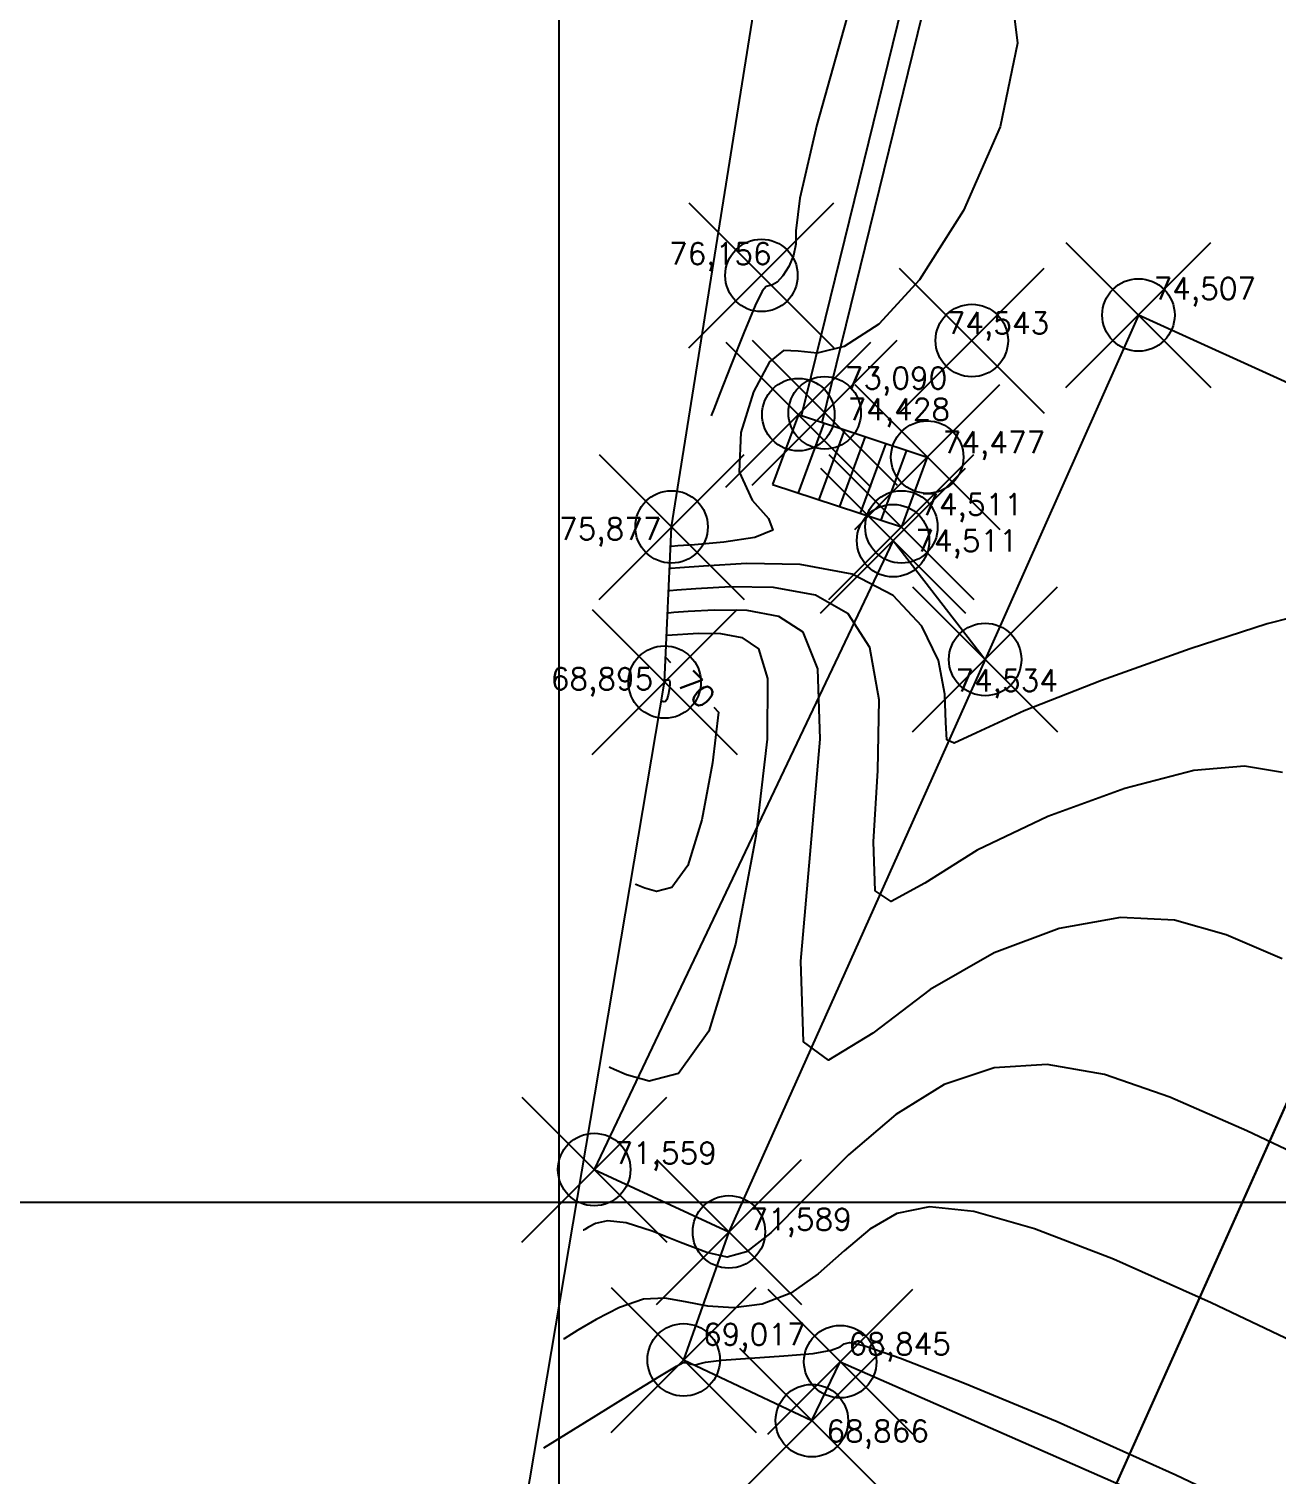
# Model space of a CAD drawing. Header units: inches. Extents: x 555647 to 1112117, y 8563097 to 17126483.
# Drawn here: x 555672.69 to 555689.9, y 8563236.24 to 8563256.18 of the extents above; entities that cross this region are included whole.
import ezdxf

# ---------------------------------------------------------------- set-up
doc = ezdxf.new("R2010")
doc.units = ezdxf.units.IN
doc.header["$MEASUREMENT"] = 0
doc.header["$PDMODE"] = 35
doc.header["$PDSIZE"] = -1
doc.linetypes.add('CENTER', pattern=[50.8, 31.75, -6.35, 6.35, -6.35])
doc.linetypes.add('CONTINUO', pattern=[0])
for name, color, linetype in [('_ALVENARIA', 7, 'CONTINUO'), ('_CASA', 7, 'CONTINUO'), ('_ESCADA', 7, 'CONTINUO'), ('_MURO', 7, 'CONTINUO'), ('_PN', 7, 'CONTINUO'), ('ALVENARIA', 252, 'CONTINUO'), ('CASA', 150, 'CONTINUO'), ('CurvasTG', 7, 'CONTINUO'), ('ESCADA', 104, 'CONTINUO'), ('INDIC. CORTE', 3, 'CENTER'), ('MALHA', 8, 'Continuous'), ('MURO', 5, 'CONTINUO'), ('PN', 7, 'CONTINUO')]:
    doc.layers.add(name, color=color, linetype=linetype)
doc.styles.add('SIMPLEX', font='simplex.shx', dxfattribs={"height": 0.3})

# ---------------------------------------------------------------- blocks, each defined once
blk = doc.blocks.new('SIMB_PONTO')
at = {"color": 0}
blk.add_point((0, 0), dxfattribs=at)
for tag in ['desc:', 'cota:', 'pto:']:
    blk.add_attdef(tag, (0, 0), '', height=1)
blk = doc.blocks.new('CVGFBHNJKNJMK')
at = {"layer": 'INDIC. CORTE'}
blk.add_line((555680.293, 8563219.598), (555701.166, 8563266.24), dxfattribs=at)
at = {"layer": 'PN', "color": 2, "linetype": 'CONTINUO', "flags": 128}
blk.add_lwpolyline([(555698.537, 8563260.365), (555682.697, 8563224.97)], dxfattribs=at)

msp = doc.modelspace()

# ---------------------------------------------------------------- linework, layer by layer
at = {"layer": 'ALVENARIA'}
for points in [[(555683.345, 8563250.848), (555685.997, 8563261.647), (555697.964, 8563255.95), (555698.112, 8563254.815), (555699.953, 8563254.026), (555700.312, 8563253.872)], [(555683.63, 8563250.754), (555686.2, 8563261.218), (555697.687, 8563255.75), (555697.836, 8563254.607), (555699.835, 8563253.751), (555700.186, 8563253.6)]]:
    msp.add_lwpolyline(points, dxfattribs=at)
at = {"layer": 'CASA'}
for p, q in [((555687.991, 8563252.237), (555685.877, 8563247.486)), ((555691.704, 8563250.545), (555687.991, 8563252.237)), ((555685.877, 8563247.486), (555682.343, 8563239.59)), ((555682.343, 8563239.59), (555681.718, 8563237.825)), ((555681.718, 8563237.825), (555683.487, 8563236.987)), ((555683.487, 8563236.987), (555683.878, 8563237.8)), ((555683.878, 8563237.8), (555694.957, 8563232.936))]:
    msp.add_line(p, q, dxfattribs=at)
at = {"layer": 'CurvasTG', "color": 2, "linetype": 'CONTINUO'}
for points in [[(555686.199, 8563256.996, 75), (555686.324, 8563255.988, 75), (555686.084, 8563254.833, 75), (555685.578, 8563253.68, 75), (555684.972, 8563252.724, 75), (555684.409, 8563252.112, 75), (555683.932, 8563251.803, 75), (555683.559, 8563251.71, 75), (555683.296, 8563251.737, 75), (555683.096, 8563251.747, 75), (555682.902, 8563251.592, 75), (555682.68, 8563251.178, 75), (555682.506, 8563250.618, 75), (555682.484, 8563250.076, 75), (555682.665, 8563249.682, 75), (555682.89, 8563249.428, 75), (555682.949, 8563249.269, 75), (555682.7, 8563249.167, 75), (555682.274, 8563249.104, 75), (555681.869, 8563249.069, 75), (555681.637, 8563249.052, 75), (555681.552, 8563249.046, 75), (555681.54, 8563249.045, 75)], [(555681.471, 8563247.512, 70), (555681.536, 8563247.446, 70)], [(555682.133, 8563246.827, 70), (555682.198, 8563246.76, 70), (555682.116, 8563246.059, 70), (555681.97, 8563245.276, 70), (555681.776, 8563244.646, 70), (555681.556, 8563244.341, 70), (555681.345, 8563244.284, 70), (555681.181, 8563244.331, 70), (555681.091, 8563244.369, 70), (555681.058, 8563244.383, 70), (555681.054, 8563244.385, 70)], [(555690.573, 8563237.863, 70), (555688.996, 8563238.613, 70), (555687.647, 8563239.212, 70), (555686.559, 8563239.633, 70), (555685.72, 8563239.873, 70), (555685.109, 8563239.935, 70), (555684.658, 8563239.843, 70), (555684.288, 8563239.628, 70), (555683.933, 8563239.328, 70), (555683.572, 8563239.01, 70), (555683.195, 8563238.746, 70), (555682.8, 8563238.595, 70), (555682.408, 8563238.544, 70), (555682.05, 8563238.565, 70), (555681.743, 8563238.626, 70), (555681.46, 8563238.676, 70), (555681.164, 8563238.662, 70), (555680.833, 8563238.549, 70), (555680.51, 8563238.384, 70), (555680.258, 8563238.234, 70), (555680.12, 8563238.149, 70), (555680.069, 8563238.117, 70), (555680.062, 8563238.113, 70)]]:
    msp.add_polyline3d(points, dxfattribs=at)
at = {"layer": 'CurvasTG', "color": 54, "linetype": 'CONTINUO'}
for points in [[(555684.037, 8563256.584, 76), (555683.556, 8563254.859, 76), (555683.322, 8563253.849, 76), (555683.265, 8563253.398, 76), (555683.268, 8563253.215, 76), (555683.235, 8563253.059, 76), (555683.167, 8563252.904, 76), (555683.085, 8563252.775, 76), (555683.009, 8563252.692, 76), (555682.945, 8563252.651, 76), (555682.895, 8563252.638, 76), (555682.855, 8563252.632, 76), (555682.803, 8563252.567, 76), (555682.706, 8563252.367, 76), (555682.549, 8563251.989, 76), (555682.37, 8563251.539, 76), (555682.219, 8563251.153, 76), (555682.135, 8563250.938, 76), (555682.104, 8563250.858, 76), (555682.1, 8563250.847, 76)], [(555690.42, 8563248.144, 74), (555689.767, 8563247.978, 74), (555688.707, 8563247.634, 74), (555687.482, 8563247.196, 74), (555686.416, 8563246.776, 74), (555685.758, 8563246.474, 74), (555685.448, 8563246.331, 74), (555685.349, 8563246.376, 74), (555685.336, 8563246.618, 74), (555685.322, 8563247.006, 74), (555685.232, 8563247.471, 74), (555685.002, 8563247.947, 74), (555684.61, 8563248.367, 74), (555684.045, 8563248.664, 74), (555683.325, 8563248.795, 74), (555682.585, 8563248.808, 74), (555681.992, 8563248.773, 74), (555681.664, 8563248.749, 74), (555681.543, 8563248.74, 74), (555681.526, 8563248.738, 74)], [(555689.98, 8563245.926, 73), (555689.454, 8563246.016, 73), (555688.755, 8563245.952, 73), (555687.803, 8563245.704, 73), (555686.741, 8563245.318, 73), (555685.768, 8563244.854, 73), (555685.044, 8563244.402, 73), (555684.582, 8563244.146, 73), (555684.36, 8563244.295, 73), (555684.336, 8563244.972, 73), (555684.397, 8563245.953, 73), (555684.416, 8563246.93, 73), (555684.285, 8563247.652, 73), (555683.989, 8563248.115, 73), (555683.538, 8563248.372, 73), (555682.959, 8563248.477, 73), (555682.364, 8563248.488, 73), (555681.887, 8563248.46, 73), (555681.623, 8563248.44, 73), (555681.526, 8563248.433, 73), (555681.512, 8563248.432, 73)], [(555689.975, 8563243.356, 72), (555689.202, 8563243.688, 72), (555688.489, 8563243.888, 72), (555687.743, 8563243.926, 72), (555686.899, 8563243.775, 72), (555686.001, 8563243.44, 72), (555685.119, 8563242.933, 72), (555684.329, 8563242.331, 72), (555683.716, 8563241.961, 72), (555683.371, 8563242.214, 72), (555683.335, 8563243.325, 72), (555683.473, 8563244.9, 72), (555683.6, 8563246.388, 72), (555683.567, 8563247.358, 72), (555683.369, 8563247.864, 72), (555683.03, 8563248.08, 72), (555682.593, 8563248.16, 72), (555682.143, 8563248.168, 72), (555681.782, 8563248.147, 72), (555681.583, 8563248.132, 72), (555681.509, 8563248.126, 72), (555681.499, 8563248.125, 72)], [(555681.485, 8563247.819, 71), (555681.922, 8563247.847, 71), (555682.227, 8563247.842, 71), (555682.523, 8563247.788, 71), (555682.751, 8563247.632, 71), (555682.875, 8563247.223, 71), (555682.869, 8563246.386, 71), (555682.714, 8563245.049, 71), (555682.435, 8563243.557, 71), (555682.065, 8563242.357, 71), (555681.647, 8563241.777, 71), (555681.245, 8563241.667, 71), (555680.932, 8563241.758, 71), (555680.761, 8563241.83, 71), (555680.698, 8563241.856, 71), (555680.689, 8563241.86, 71)], [(555681.458, 8563247.206, 69), (555681.48, 8563247.207, 69), (555681.495, 8563247.207, 69), (555681.509, 8563247.204, 69), (555681.521, 8563247.196, 69), (555681.527, 8563247.176, 69), (555681.527, 8563247.135, 69), (555681.519, 8563247.068, 69), (555681.505, 8563246.994, 69), (555681.487, 8563246.934, 69), (555681.466, 8563246.905, 69), (555681.446, 8563246.9, 69), (555681.43, 8563246.905, 69), (555681.422, 8563246.908, 69), (555681.419, 8563246.909, 69), (555681.418, 8563246.91, 69)], [(555690.727, 8563240.395, 71), (555689.485, 8563240.985, 71), (555688.424, 8563241.45, 71), (555687.524, 8563241.761, 71), (555686.732, 8563241.9, 71), (555686.002, 8563241.852, 71), (555685.311, 8563241.621, 71), (555684.644, 8563241.211, 71), (555683.993, 8563240.652, 71), (555683.401, 8563240.061, 71), (555682.921, 8563239.579, 71), (555682.583, 8563239.314, 71), (555682.319, 8563239.241, 71), (555682.038, 8563239.304, 71), (555681.677, 8563239.444, 71), (555681.282, 8563239.601, 71), (555680.926, 8563239.715, 71), (555680.668, 8563239.741, 71), (555680.501, 8563239.706, 71), (555680.404, 8563239.655, 71), (555680.354, 8563239.625, 71), (555680.336, 8563239.614, 71), (555680.333, 8563239.612, 71)], [(555679.79, 8563236.613, 69), (555680.513, 8563237.059, 69), (555680.987, 8563237.351, 69), (555681.39, 8563237.6, 69), (555681.618, 8563237.739, 69), (555681.711, 8563237.788, 69), (555681.748, 8563237.788, 69), (555681.792, 8563237.774, 69), (555681.843, 8563237.761, 69), (555681.888, 8563237.757, 69), (555681.926, 8563237.769, 69), (555682.019, 8563237.792, 69), (555682.241, 8563237.82, 69), (555682.634, 8563237.849, 69), (555683.099, 8563237.879, 69), (555683.505, 8563237.915, 69), (555683.754, 8563237.958, 69), (555683.875, 8563238.004, 69), (555683.933, 8563238.045, 69), (555684.004, 8563238.065, 69), (555684.216, 8563238.018, 69), (555684.708, 8563237.847, 69), (555685.593, 8563237.505, 69), (555686.869, 8563236.974, 69), (555688.506, 8563236.241, 69), (555690.418, 8563235.331, 69)]]:
    msp.add_polyline3d(points, dxfattribs=at)
at = {"layer": 'ESCADA'}
for p, q in [((555683.301, 8563250.863), (555682.945, 8563249.9)), ((555683.652, 8563250.747), (555683.296, 8563249.784)), ((555683.301, 8563250.863), (555685.078, 8563250.277)), ((555683.937, 8563250.653), (555683.581, 8563249.69)), ((555684.222, 8563250.559), (555683.866, 8563249.596)), ((555684.508, 8563250.465), (555684.152, 8563249.502)), ((555684.793, 8563250.371), (555684.437, 8563249.408)), ((555685.078, 8563250.277), (555684.722, 8563249.314)), ((555682.945, 8563249.9), (555684.722, 8563249.314))]:
    msp.add_line(p, q, dxfattribs=at)
at = {"layer": 'MALHA', "color": 8, "linetype": 'CONTINUO'}
for p, q in [((555680, 8563206.524, 2.154), (555680, 8563286.524, -2.034)), ((555651.583, 8563240, -3.015), (555731.783, 8563240, -0.495))]:
    msp.add_line(p, q, dxfattribs=at)
at = {"layer": 'MURO'}
for p, q in [((555684.607, 8563249.125), (555680.485, 8563240.45)), ((555684.607, 8563249.125), (555685.877, 8563247.486)), ((555680.485, 8563240.45), (555682.343, 8563239.59))]:
    msp.add_line(p, q, dxfattribs=at)
msp.add_lwpolyline([(555696.807, 8563226.37), (555693.262, 8563218.364), (555685.377, 8563222.604), (555678.039, 8563226.939), (555681.456, 8563247.174), (555681.552, 8563249.314), (555684.027, 8563264.857), (555684.122, 8563265.593)], dxfattribs=at)

# ---------------------------------------------------------------- block references
msp.add_blockref('CVGFBHNJKNJMK', (0, 0))
at = {"layer": '_ALVENARIA', "color": 3}
ref = msp.add_blockref('SIMB_PONTO', (555683.663, 8563250.888, 74.428), dxfattribs=at)
ref.add_attrib('COTA', '74,428', (555683.979, 8563250.785, 74.428), dxfattribs={"layer": '0', "color": 7, "height": 0.3, "style": 'SIMPLEX'})
at = {"layer": '_CASA', "color": 3}
ref = msp.add_blockref('SIMB_PONTO', (555687.991, 8563252.237, 74.507), dxfattribs=at)
ref.add_attrib('COTA', '74,507', (555688.2, 8563252.452, 74.507), dxfattribs={"layer": '0', "color": 7, "height": 0.3, "style": 'SIMPLEX'})
ref = msp.add_blockref('SIMB_PONTO', (555681.718, 8563237.825, 69.017), dxfattribs=at)
ref.add_attrib('COTA', '69,017', (555681.985, 8563238.026, 69.017), dxfattribs={"layer": '0', "color": 7, "height": 0.3, "style": 'SIMPLEX'})
ref = msp.add_blockref('SIMB_PONTO', (555683.878, 8563237.8, 68.845), dxfattribs=at)
ref.add_attrib('COTA', '68,845', (555683.99, 8563237.896, 68.845), dxfattribs={"layer": '0', "color": 7, "height": 0.3, "style": 'SIMPLEX'})
ref = msp.add_blockref('SIMB_PONTO', (555683.487, 8563236.987, 68.866), dxfattribs=at)
ref.add_attrib('COTA', '68,866', (555683.688, 8563236.694, 68.866), dxfattribs={"layer": '0', "color": 7, "height": 0.3, "style": 'SIMPLEX'})
at = {"layer": '_ESCADA', "color": 3}
ref = msp.add_blockref('SIMB_PONTO', (555683.301, 8563250.863, 73.09), dxfattribs=at)
ref.add_attrib('COTA', '73,090', (555683.94, 8563251.216, 73.09), dxfattribs={"layer": '0', "color": 7, "height": 0.3, "style": 'SIMPLEX'})
at = {"layer": '_MURO', "color": 3}
ref = msp.add_blockref('SIMB_PONTO', (555685.078, 8563250.277, 74.477), dxfattribs=at)
ref.add_attrib('COTA', '74,477', (555685.291, 8563250.33, 74.477), dxfattribs={"layer": '0', "color": 7, "height": 0.3, "style": 'SIMPLEX'})
ref = msp.add_blockref('SIMB_PONTO', (555681.552, 8563249.314, 75.877), dxfattribs=at)
ref.add_attrib('COTA', '75,877', (555680, 8563249.138, -0.077), dxfattribs={"layer": '0', "color": 7, "height": 0.3, "style": 'SIMPLEX'})
ref = msp.add_blockref('SIMB_PONTO', (555684.607, 8563249.125, 74.511), dxfattribs=at)
ref.add_attrib('COTA', '74,511', (555684.913, 8563248.973, 74.511), dxfattribs={"layer": '0', "color": 7, "height": 0.3, "style": 'SIMPLEX'})
ref = msp.add_blockref('SIMB_PONTO', (555684.722, 8563249.314, 74.511), dxfattribs=at)
ref.add_attrib('COTA', '74,511', (555684.982, 8563249.474, 74.511), dxfattribs={"layer": '0', "color": 7, "height": 0.3, "style": 'SIMPLEX'})
ref = msp.add_blockref('SIMB_PONTO', (555685.877, 8563247.486, 74.534), dxfattribs=at)
ref.add_attrib('COTA', '74,534', (555685.467, 8563247.046, 74.534), dxfattribs={"layer": '0', "color": 7, "height": 0.3, "style": 'SIMPLEX'})
ref = msp.add_blockref('SIMB_PONTO', (555681.456, 8563247.174, 68.895), dxfattribs=at)
ref.add_attrib('COTA', '68,895', (555679.886, 8563247.069, 68.895), dxfattribs={"layer": '0', "color": 7, "height": 0.3, "style": 'SIMPLEX'})
ref = msp.add_blockref('SIMB_PONTO', (555680.485, 8563240.45, 71.559), dxfattribs=at)
ref.add_attrib('COTA', '71,559', (555680.762, 8563240.528, 71.559), dxfattribs={"layer": '0', "color": 7, "height": 0.3, "style": 'SIMPLEX'})
ref = msp.add_blockref('SIMB_PONTO', (555682.343, 8563239.59, 71.589), dxfattribs=at)
ref.add_attrib('COTA', '71,589', (555682.624, 8563239.615, 71.589), dxfattribs={"layer": '0', "color": 7, "height": 0.3, "style": 'SIMPLEX'})
at = {"layer": '_PN', "color": 3}
ref = msp.add_blockref('SIMB_PONTO', (555682.791, 8563252.783, 76.156), dxfattribs=at)
ref.add_attrib('COTA', '76,156', (555681.517, 8563252.933, 76.156), dxfattribs={"layer": '0', "color": 7, "height": 0.3, "style": 'SIMPLEX'})
ref = msp.add_blockref('SIMB_PONTO', (555685.693, 8563251.885, 74.543), dxfattribs=at)
ref.add_attrib('COTA', '74,543', (555685.346, 8563251.975, 74.543), dxfattribs={"layer": '0', "color": 7, "height": 0.3, "style": 'SIMPLEX'})

# ---------------------------------------------------------------- texts
at = {"layer": 'CurvasTG', "color": 2, "style": 'SIMPLEX'}
msp.add_text('70', height=0.3, rotation=313.994, dxfattribs=at).set_placement((555681.609, 8563247.154, 70))

doc.saveas('drawing.dxf')
